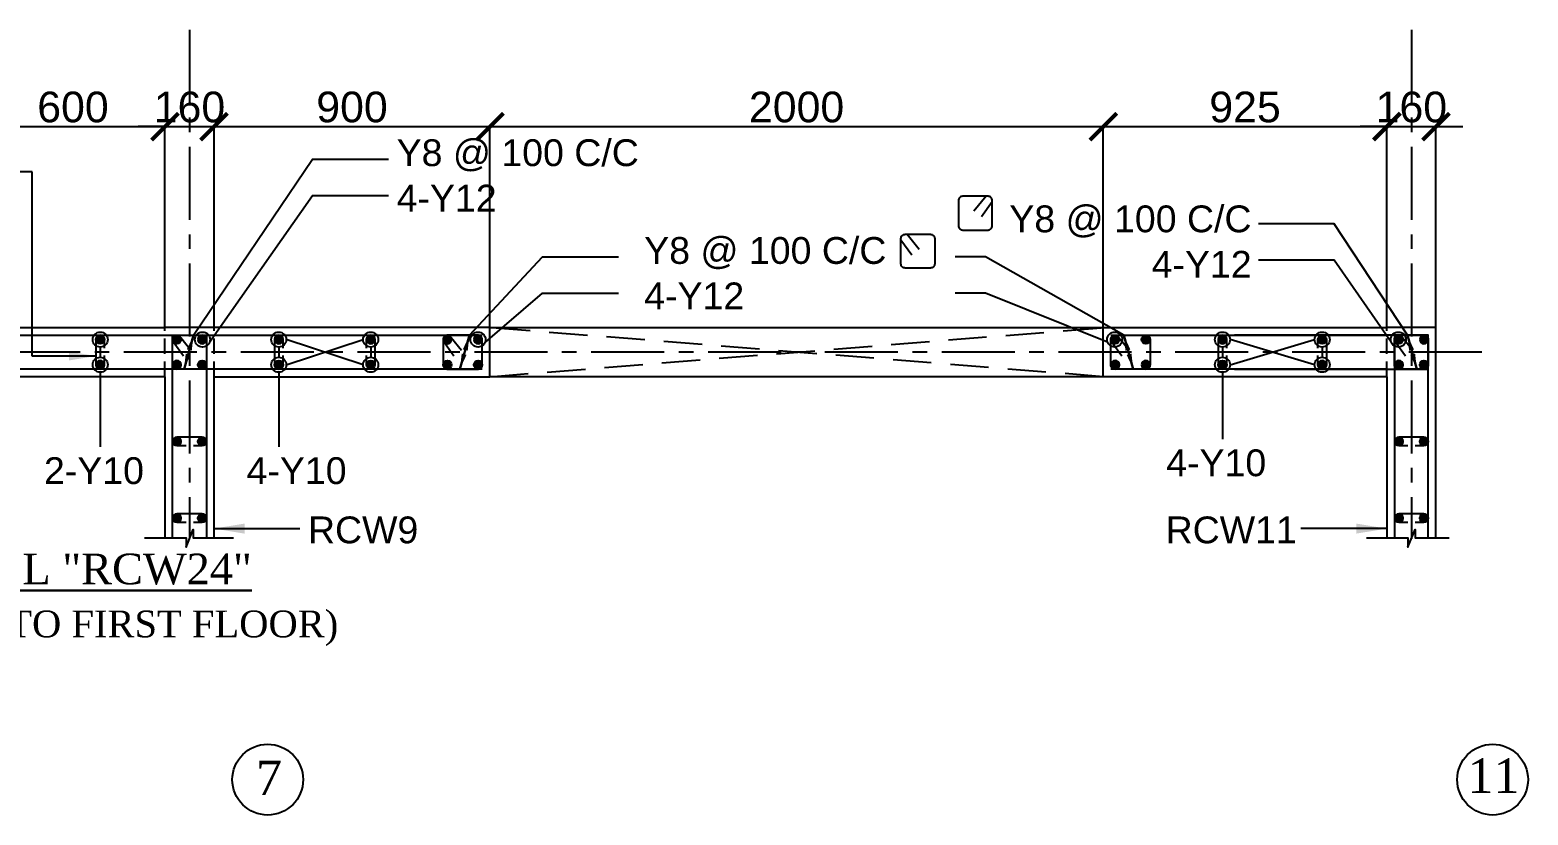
# Model space of a CAD drawing. Header units: inches. Extents: x 200139 to 352388, y -289304 to -188971.
# Drawn here: x 234491 to 254034, y -247523 to -237279 of the extents above; entities that cross this region are included whole.
import ezdxf
from ezdxf.enums import TextEntityAlignment as Align

# ---------------------------------------------------------------- set-up
doc = ezdxf.new("R2010")
doc.units = ezdxf.units.IN
doc.header["$MEASUREMENT"] = 0
doc.linetypes.add('CENTER', pattern=[50.8, 31.75, -6.35, 6.35, -6.35])
doc.linetypes.add('Hidden', pattern=[3, 2, -1])
for name, color, linetype in [('1', 8, 'Continuous'), ('160 WALL OPEING', 1, 'Continuous'), ('5', 2, 'Continuous'), ('ARROW', 5, 'Continuous'), ('DIM', 251, 'Continuous'), ('GIRD CIR', 1, 'Continuous'), ('GIRD TEXT', 4, 'Continuous'), ('GRID', 8, 'CENTER'), ('LINKS', 3, 'Continuous'), ('OPENING', 1, 'Continuous'), ('SHEAR WALL', 6, 'Continuous'), ('STRRIUPS', 6, 'Continuous'), ('Ttxt', 3, 'Continuous')]:
    doc.layers.add(name, color=color, linetype=linetype)
doc.layers.add('Tex', color=3, linetype='Continuous', lineweight=13)
doc.layers.add('text', color=4, linetype='Continuous', lineweight=30)
doc.styles.add('Arial', font='arial.ttf', dxfattribs={"height": 400})
doc.styles.add('T200', font='sanss___.ttf', dxfattribs={"height": 250})
doc.styles.add('T400', font='romantic.ttf')
doc.dimstyles.new('SCALE-25', dxfattribs={"dimtxt": 400, "dimasz": 350, "dimexe": 0, "dimexo": 0, "dimgap": 50, "dimtad": 1, "dimdec": 0, "dimlfac": 0.25, "dimzin": 0, "dimdsep": 46, "dimtxsty": 'Arial', "dimblk": 'ARCHTICK', "dimcen": 0, "dimclrd": 5, "dimclre": 8, "dimclrt": 1, "dimadec": 0, "dimazin": 0, "dimtfac": 1, "dimtdec": 0, "dimtix": 1, "dimtmove": 2, "dimatfit": 3, "dimfxl": 0, "dimtolj": 1, "dimtzin": 0, "dimlwd": -1, "dimarcsym": 0})
doc.dimstyles.new('T200', dxfattribs={"dimtxt": 300, "dimasz": 150, "dimexe": 0, "dimexo": 0, "dimgap": 5, "dimtad": 1, "dimdec": 0, "dimrnd": 5, "dimzin": 0, "dimdsep": 46, "dimtxsty": 'T200', "dimblk": 'ARCHTICK', "dimcen": 300, "dimclrd": 5, "dimclre": 252, "dimclrt": 1, "dimadec": 0, "dimazin": 0, "dimtfac": 50, "dimtdec": 0, "dimtofl": 0, "dimtmove": 2, "dimatfit": 3, "dimfxl": 1, "dimtolj": 1, "dimtzin": 0, "dimarcsym": 2})

# ---------------------------------------------------------------- blocks, each defined once
blk = doc.blocks.new('_ARCHTICK')
at = {"color": 0, "linetype": 'ByBlock', "const_width": 0.15}
blk.add_lwpolyline([(-0.5, -0.5), (0.5, 0.5)], dxfattribs=at)
blk = doc.blocks.new('*D91')
at = {"layer": 'Defpoints', "color": 0}
for p in [(236252, -238541), (233852, -241163, 59), (236252, -241163, 59)]:
    blk.add_point(p, dxfattribs=at)
at = {"layer": 'DIM', "color": 8, "lineweight": -2}
for p, q in [((233852, -241163), (233852, -238541)), ((236252, -241163), (236252, -238541))]:
    blk.add_line(p, q, dxfattribs=at)
at = {"layer": 'DIM', "color": 5}
blk.add_line((233852, -238541), (236252, -238541), dxfattribs=at)
at = {"layer": 'DIM', "color": 5, "xscale": 350, "yscale": 350, "zscale": 350, "rotation": 180}
blk.add_blockref('_ARCHTICK', (233852, -238541), dxfattribs=at)
at = {"layer": 'DIM', "color": 5, "xscale": 350, "yscale": 350, "zscale": 350}
blk.add_blockref('_ARCHTICK', (236252, -238541), dxfattribs=at)
at = {"layer": 'DIM', "color": 1, "insert": (235052, -238287), "char_height": 400, "attachment_point": 5, "style": 'Arial'}
blk.add_mtext('\\A1;600', dxfattribs=at)
blk = doc.blocks.new('ARCHTICK')
at = {"color": 0, "const_width": 0.15}
blk.add_lwpolyline([(-0.5, -0.5), (0.5, 0.5)], dxfattribs=at)
blk = doc.blocks.new('*D92')
at = {"layer": 'Defpoints', "color": 0}
for p in [(236892, -238541), (236252, -241163, 59), (236892, -241163, 59)]:
    blk.add_point(p, dxfattribs=at)
at = {"layer": 'DIM', "color": 5}
for p, q in [((236252, -238541), (235902, -238541)), ((236252, -238541), (236892, -238541)), ((236892, -238541), (237242, -238541))]:
    blk.add_line(p, q, dxfattribs=at)
at = {"layer": 'DIM', "color": 8, "lineweight": -2}
for p, q in [((236252, -241163), (236252, -238541)), ((236892, -241163), (236892, -238541))]:
    blk.add_line(p, q, dxfattribs=at)
at = {"layer": 'DIM', "color": 5, "xscale": 350, "yscale": 350, "zscale": 350}
blk.add_blockref('_ARCHTICK', (236252, -238541), dxfattribs=at)
at = {"layer": 'DIM', "color": 5, "xscale": 350, "yscale": 350, "zscale": 350, "rotation": 180}
blk.add_blockref('_ARCHTICK', (236892, -238541), dxfattribs=at)
at = {"layer": 'DIM', "color": 1, "insert": (236572, -238287), "char_height": 400, "attachment_point": 5, "style": 'Arial'}
blk.add_mtext('\\A1;160', dxfattribs=at)
blk = doc.blocks.new('*D93')
at = {"layer": 'Defpoints', "color": 0}
for p in [(240492, -238541), (236892, -241163, 59), (240492, -241163, 59)]:
    blk.add_point(p, dxfattribs=at)
at = {"layer": 'DIM', "color": 8, "lineweight": -2}
for p, q in [((236892, -241163), (236892, -238541)), ((240492, -241163), (240492, -238541))]:
    blk.add_line(p, q, dxfattribs=at)
at = {"layer": 'DIM', "color": 5}
blk.add_line((236892, -238541), (240492, -238541), dxfattribs=at)
at = {"layer": 'DIM', "color": 5, "xscale": 350, "yscale": 350, "zscale": 350, "rotation": 180}
blk.add_blockref('_ARCHTICK', (236892, -238541), dxfattribs=at)
at = {"layer": 'DIM', "color": 5, "xscale": 350, "yscale": 350, "zscale": 350}
blk.add_blockref('_ARCHTICK', (240492, -238541), dxfattribs=at)
at = {"layer": 'DIM', "color": 1, "insert": (238692, -238287), "char_height": 400, "attachment_point": 5, "style": 'Arial'}
blk.add_mtext('\\A1;900', dxfattribs=at)
blk = doc.blocks.new('*D94')
at = {"layer": 'Defpoints', "color": 0}
for p in [(248492, -238541), (240492, -241163, 59), (248492, -241163, 59)]:
    blk.add_point(p, dxfattribs=at)
at = {"layer": 'DIM', "color": 8, "lineweight": -2}
for p, q in [((240492, -241163), (240492, -238541)), ((248492, -241163), (248492, -238541))]:
    blk.add_line(p, q, dxfattribs=at)
at = {"layer": 'DIM', "color": 5}
blk.add_line((240492, -238541), (248492, -238541), dxfattribs=at)
at = {"layer": 'DIM', "color": 5, "xscale": 350, "yscale": 350, "zscale": 350, "rotation": 180}
blk.add_blockref('_ARCHTICK', (240492, -238541), dxfattribs=at)
at = {"layer": 'DIM', "color": 5, "xscale": 350, "yscale": 350, "zscale": 350}
blk.add_blockref('_ARCHTICK', (248492, -238541), dxfattribs=at)
at = {"layer": 'DIM', "color": 1, "insert": (244492, -238287), "char_height": 400, "attachment_point": 5, "style": 'Arial'}
blk.add_mtext('\\A1;2000', dxfattribs=at)
blk = doc.blocks.new('*D95')
at = {"layer": 'Defpoints', "color": 0}
for p in [(252192, -238541), (248492, -241163, 59), (252192, -241163, 59)]:
    blk.add_point(p, dxfattribs=at)
at = {"layer": 'DIM', "color": 8, "lineweight": -2}
for p, q in [((248492, -241163), (248492, -238541)), ((252192, -241163), (252192, -238541))]:
    blk.add_line(p, q, dxfattribs=at)
at = {"layer": 'DIM', "color": 5}
blk.add_line((248492, -238541), (252192, -238541), dxfattribs=at)
at = {"layer": 'DIM', "color": 5, "xscale": 350, "yscale": 350, "zscale": 350, "rotation": 180}
blk.add_blockref('_ARCHTICK', (248492, -238541), dxfattribs=at)
at = {"layer": 'DIM', "color": 5, "xscale": 350, "yscale": 350, "zscale": 350}
blk.add_blockref('_ARCHTICK', (252192, -238541), dxfattribs=at)
at = {"layer": 'DIM', "color": 1, "insert": (250342, -238287), "char_height": 400, "attachment_point": 5, "style": 'Arial'}
blk.add_mtext('\\A1;925', dxfattribs=at)
blk = doc.blocks.new('*D96')
at = {"layer": 'Defpoints', "color": 0}
for p in [(252832, -238541), (252192, -241163, 59), (252832, -241163, 59)]:
    blk.add_point(p, dxfattribs=at)
at = {"layer": 'DIM', "color": 5}
for p, q in [((252192, -238541), (251842, -238541)), ((252192, -238541), (252832, -238541)), ((252832, -238541), (253182, -238541))]:
    blk.add_line(p, q, dxfattribs=at)
at = {"layer": 'DIM', "color": 8, "lineweight": -2}
for p, q in [((252192, -241163), (252192, -238541)), ((252832, -241163), (252832, -238541))]:
    blk.add_line(p, q, dxfattribs=at)
at = {"layer": 'DIM', "color": 5, "xscale": 350, "yscale": 350, "zscale": 350}
blk.add_blockref('_ARCHTICK', (252192, -238541), dxfattribs=at)
at = {"layer": 'DIM', "color": 5, "xscale": 350, "yscale": 350, "zscale": 350, "rotation": 180}
blk.add_blockref('_ARCHTICK', (252832, -238541), dxfattribs=at)
at = {"layer": 'DIM', "color": 1, "insert": (252512, -238287), "char_height": 400, "attachment_point": 5, "style": 'Arial'}
blk.add_mtext('\\A1;160', dxfattribs=at)
blk = doc.blocks.new('R1')
at = {"layer": '5'}
h = blk.add_hatch(color=256, dxfattribs=at)
edge = h.paths.add_edge_path()
edge.add_arc((0, 0), 69.6, 0, 360)
at = {"layer": '5', "color": 6}
blk.add_circle((0, 0), 69.6, dxfattribs=at)
blk = doc.blocks.new('A$C5C0C2414')
at = {"layer": 'STRRIUPS', "ltscale": 0.2}
for p, q in [((0, 0), (158, -194)), ((-81, -72), (61, -268))]:
    blk.add_line(p, q, dxfattribs=at)
blk.add_lwpolyline([(304, -440), (-26, -440, -0.414214), (-81, -385), (-81, -55, -0.414214), (-26, 0), (304, 0, -0.414214), (359, -55), (359, -385, -0.414214)], format="xyb", close=True, dxfattribs=at)

msp = doc.modelspace()

# ---------------------------------------------------------------- linework, layer by layer
at = {"layer": '1', "linetype": 'Hidden', "ltscale": 100}
for p, q in [((236252, -241803.1, 59), (236252, -241163.1, 59)), ((236892, -241803.1, 59), (236892, -241163.1, 59)), ((252192, -241803.1, 59), (252192, -241163.1))]:
    msp.add_line(p, q, dxfattribs=at)
at = {"layer": '1', "elevation": 118}
for points in [[(235984.9, -243904.1), (236527.4, -243904.1), (236527.4, -244028.5), (236621, -243798.5), (236621, -243904.1), (237146.7, -243904.1)], [(251924.9, -243904.1), (252467.4, -243904.1), (252467.4, -244028.5), (252561, -243798.5), (252561, -243904.1), (253006.7, -243904.1)]]:
    msp.add_lwpolyline(points, dxfattribs=at)
at = {"layer": '160 WALL OPEING', "linetype": 'Hidden', "ltscale": 250}
for p, q in [((240492, -241803.1, 59), (248492, -241163.1)), ((248492, -241803.1, 59), (240492, -241163.1))]:
    msp.add_line(p, q, dxfattribs=at)
at = {"layer": '5', "elevation": 59}
for points in [[(233952, -241263.1), (240392, -241263.1)], [(236352, -243904.1), (236352, -241263.1), (236792, -241263.1), (236792, -243904.1)], [(248592, -241263.1), (252192, -241263.1)], [(250205.4, -241703.1), (252732, -241703.1), (252732, -241263.1), (250205.4, -241263.1)], [(252292, -241263.1), (252292, -243904.1)], [(240392, -241703.1), (233952, -241703.1)], [(252192, -241703.1), (248592, -241703.1)], [(252732, -243904.1), (252732, -241703.1)]]:
    msp.add_lwpolyline(points, dxfattribs=at)
at = {"layer": 'ARROW', "linetype": 'Continuous'}
msp.add_line((234518.5, -239130.2), (233507.7, -239130.2), dxfattribs=at)
at = {"layer": 'ARROW'}
for p, q in [((237834.8, -241647.4, 59), (238837.8, -241319.4, 59)), ((238837.8, -241647.4, 59), (237834.8, -241319.4, 59)), ((250146.2, -241647.4), (251249.2, -241319.4, 59)), ((251249.2, -241647.4, 59), (250146.2, -241319.4)), ((235407.7, -241417.9, 59), (235407.7, -241548.9, 59)), ((237736.3, -241417.9, 59), (237736.3, -241548.9, 59)), ((238936.3, -241417.9, 59), (238936.3, -241548.9, 59)), ((250047.7, -241417.9), (250047.7, -241548.9)), ((251347.7, -241417.9, 59), (251347.7, -241548.9, 59)), ((235407.7, -241745.9, 59), (235407.7, -242719.6, 59)), ((237736.3, -241745.9, 59), (237736.3, -242719.6, 59)), ((250047.7, -241745.9), (250047.7, -242617.2))]:
    msp.add_line(p, q, dxfattribs=at)
for points, elevation in [([(236624.2, -241263.1), (238177.2, -238963.5), (239167.4, -238963.5)], 59), ([(236834.4, -241353), (238177.2, -239439.8), (239167.4, -239439.8)], 59), ([(252459.8, -241263.1), (251506.3, -239807.5), (250516.1, -239807.5)], 59), ([(240224.2, -241263.1), (241177.7, -240239), (242167.9, -240239)], 59), ([(248759.8, -241263.1), (246954.3, -240239), (246558.6, -240239)], 0), ([(252249.6, -241353), (251506.3, -240283.9), (250516.1, -240283.9)], 59), ([(240434.4, -241353), (241177.7, -240715.3), (242167.9, -240715.3)], 59), ([(248549.6, -241353), (246954.3, -240715.3), (246558.6, -240715.3)], 0)]:
    msp.add_lwpolyline(points, dxfattribs=dict(at, elevation=elevation))
for centre in [(235407.7, -241319.4, 59), (236742, -241318.8, 59), (237736.3, -241319.4, 59), (238936.3, -241319.4, 59), (240336.3, -241319.4, 59), (248642, -241318.8, 0), (250047.7, -241319.4), (251347.7, -241319.4, 59), (252342, -241318.8, 59), (235407.7, -241647.4, 59), (237736.3, -241647.4, 59), (238936.3, -241647.4, 59), (250047.7, -241647.4), (251347.7, -241647.4, 59)]:
    msp.add_circle(centre, 98.5, dxfattribs=at)
at = {"layer": 'GIRD CIR'}
for centre in [(237592.3, -247061.1, 59), (253572.3, -247061.1, 59)]:
    msp.add_circle(centre, 461.7, dxfattribs=at)
at = {"layer": 'GRID', "ltscale": 30}
for p, q in [((236572, -237279.4, 59), (236572, -243904.1, 59)), ((252512, -237279.4, 59), (252512, -243919, 59)), ((253433.1, -241483.1, 59), (203057, -241483.1, 59))]:
    msp.add_line(p, q, dxfattribs=at)
at = {"layer": 'LINKS', "elevation": 59}
for points in [[(235461.9, -241431.4), (235461.9, -241318.8, 1), (235350.5, -241318.8), (235350.5, -241647.4, 1), (235461.9, -241647.4), (235461.9, -241527.9)], [(237792, -241431.4), (237792, -241318.8, 1), (237680.6, -241318.8), (237680.6, -241647.4, 1), (237792, -241647.4), (237792, -241527.9)], [(238880.6, -241431.4), (238880.6, -241318.8, -1), (238992, -241318.8), (238992, -241647.4, -1), (238880.6, -241647.4), (238880.6, -241527.9)], [(251292, -241431.4), (251292, -241318.8, -1), (251403.4, -241318.8), (251403.4, -241647.4, -1), (251292, -241647.4), (251292, -241527.9)], [(236623.7, -242703.1), (236736.3, -242703.1, 1), (236736.3, -242591.7), (236407.7, -242591.7, 1), (236407.7, -242703.1), (236527.2, -242703.1)], [(252563.7, -242703.1), (252676.3, -242703.1, 1), (252676.3, -242591.7), (252347.7, -242591.7, 1), (252347.7, -242703.1), (252467.2, -242703.1)], [(236623.7, -243703.1), (236736.3, -243703.1, 1), (236736.3, -243591.7), (236407.7, -243591.7, 1), (236407.7, -243703.1), (236527.2, -243703.1)], [(252563.7, -243703.1), (252676.3, -243703.1, 1), (252676.3, -243591.7), (252347.7, -243591.7, 1), (252347.7, -243703.1), (252467.2, -243703.1)]]:
    msp.add_lwpolyline(points, format="xyb", dxfattribs=at)
at = {"layer": 'LINKS'}
msp.add_lwpolyline([(250103.4, -241431.4), (250103.4, -241318.8, 1), (249992, -241318.8), (249992, -241647.4, 1), (250103.4, -241647.4), (250103.4, -241527.9)], format="xyb", dxfattribs=at)
at = {"layer": 'OPENING', "color": 1, "elevation": 59}
for points in [[(240492, -241163.1), (248492, -241163.1)], [(248492, -241803.1), (240492, -241803.1)]]:
    msp.add_lwpolyline(points, dxfattribs=at)
at = {"layer": 'SHEAR WALL', "color": 4}
for p, q in [((240492, -241803.1, 59), (240492, -241163.1)), ((248492, -241803.1, 59), (248492, -241163.1, 59))]:
    msp.add_line(p, q, dxfattribs=at)
at = {"layer": 'SHEAR WALL', "color": 4, "elevation": 59}
for points in [[(236252, -241803.1), (233852, -241803.1), (233852, -241163.1), (236252, -241163.1)], [(236892, -241163.1), (236252, -241163.1)], [(240492, -241163.1), (236892, -241163.1)], [(248492, -241163.1), (248492, -241163.1), (252192, -241163.1)], [(252832, -243904.1), (252832, -241163.1), (252192, -241163.1)], [(236252, -241803.1), (236252, -243904.1)], [(236892, -241803.1), (240492, -241803.1)], [(236892, -243904.1), (236892, -241803.1)], [(252192, -241803.1), (248492, -241803.1)], [(252192, -241803.1), (252192, -243904.1)]]:
    msp.add_lwpolyline(points, dxfattribs=at)
at = {"layer": 'STRRIUPS', "ltscale": 0.2}
for p, q in [((236457.9, -241294, 59), (236591, -241456.8, 59)), ((239986.5, -241294, 59), (240119.6, -241456.8, 59)), ((248697.9, -241294), (248831, -241456.8)), ((252397.9, -241294, 59), (252531, -241456.8, 59)), ((236369, -241358.6, 59), (236493.7, -241531.5, 59)), ((239897.6, -241358.6, 59), (240022.3, -241531.5, 59)), ((248609, -241358.6), (248733.7, -241531.5)), ((252309, -241358.6, 59), (252433.7, -241531.5, 59))]:
    msp.add_line(p, q, dxfattribs=at)
at = {"layer": 'STRRIUPS', "ltscale": 0.2, "elevation": 59}
for points in [[(236737, -241703.1), (236407, -241703.1, -0.4142136), (236352, -241648.1), (236352, -241318.1, -0.4142136), (236407, -241263.1), (236737, -241263.1, -0.4142136), (236792, -241318.1), (236792, -241648.1, -0.4142136)], [(239935.6, -241703.1), (240337, -241703.1, 0.4142136), (240392, -241648.1), (240392, -241318.1, 0.4142136), (240337, -241263.1), (239935.6, -241263.1, 0.4142136), (239880.6, -241318.1), (239880.6, -241648.1, 0.4142136)], [(252677, -241703.1), (252347, -241703.1, -0.4142136), (252292, -241648.1), (252292, -241318.1, -0.4142136), (252347, -241263.1), (252677, -241263.1, -0.4142136), (252732, -241318.1), (252732, -241648.1, -0.4142136)]]:
    msp.add_lwpolyline(points, format="xyb", close=True, dxfattribs=at)
at = {"layer": 'STRRIUPS', "ltscale": 0.2}
msp.add_lwpolyline([(249048.4, -241703.1), (248647, -241703.1, -0.4142136), (248592, -241648.1), (248592, -241318.1, -0.4142136), (248647, -241263.1), (249048.4, -241263.1, -0.4142136), (249103.4, -241318.1), (249103.4, -241648.1, -0.4142136)], format="xyb", close=True, dxfattribs=at)

# ---------------------------------------------------------------- block references
at = {"layer": '5', "yscale": 0.8000000000465661, "zscale": 0.8000000000465661}
for p, xscale, rotation in [((235407.7, -241318.8, 59), 0.8000000000465661, 90.00000000000001), ((236407.7, -241318.8, 59), 0.8000000000465661, 90.00000000000001), ((236736.3, -241318.8, 59), -0.8000000000465661, 270), ((237736.3, -241318.8, 59), -0.8000000000465661, 270), ((238936.3, -241318.8, 59), -0.8000000000465661, 270), ((239936.3, -241318.8, 59), -0.8000000000465661, 270), ((240336.3, -241318.8, 59), -0.8000000000465661, 270), ((248647.7, -241318.8), 0.8000000000465661, 90.00000000000001), ((249047.7, -241318.8), 0.8000000000465661, 90.00000000000001), ((250047.7, -241318.8), -0.8000000000465661, 270), ((251347.7, -241318.8, 59), 0.8000000000465661, 90.00000000000001), ((252347.7, -241318.8, 59), 0.8000000000465661, 90.00000000000001), ((252676.3, -241318.8, 59), -0.8000000000465661, 270), ((235407.7, -241647.4, 59), -0.8000000000465661, 90), ((236407.7, -241647.4, 59), -0.8000000000465661, 90), ((236736.3, -241647.4, 59), 0.8000000000465661, 270), ((237736.3, -241647.4, 59), 0.8000000000465661, 270), ((238936.3, -241647.4, 59), 0.8000000000465661, 270), ((239936.3, -241647.4, 59), 0.8000000000465661, 270), ((240336.3, -241647.4, 59), 0.8000000000465661, 270), ((248647.7, -241647.4), -0.8000000000465661, 90), ((249047.7, -241647.4), -0.8000000000465661, 90), ((250047.7, -241647.4), 0.8000000000465661, 270), ((251347.7, -241647.4, 59), -0.8000000000465661, 90), ((252347.7, -241647.4, 59), -0.8000000000465661, 90), ((252676.3, -241647.4, 59), 0.8000000000465661, 270), ((236407.7, -242647.4, 59), -0.8000000000465661, 90), ((236736.3, -242647.4, 59), 0.8000000000465661, 270), ((252347.7, -242647.4, 59), -0.8000000000465661, 90), ((252676.3, -242647.4, 59), 0.8000000000465661, 270), ((236407.7, -243647.4, 59), -0.8000000000465661, 90), ((236736.3, -243647.4, 59), 0.8000000000465661, 270), ((252347.7, -243647.4, 59), -0.8000000000465661, 90), ((252676.3, -243647.4, 59), 0.8000000000465661, 270)]:
    msp.add_blockref('R1', p, dxfattribs=dict(at, xscale=xscale, rotation=rotation))
at = {"layer": 'STRRIUPS', "xscale": -1}
msp.add_blockref('A$C5C0C2414', (246963.2, -239449.6, -59), dxfattribs=at)
at = {"layer": 'STRRIUPS'}
msp.add_blockref('A$C5C0C2414', (245934.4, -239945.8), dxfattribs=at)

# ---------------------------------------------------------------- texts
at = {"layer": 'GIRD TEXT', "ltscale": 7, "style": 'T400'}
for s, p in [('7', (237439.1, -247261.8)), ('11', (253244.1, -247233.8))]:
    msp.add_text(s, height=450, dxfattribs=at).set_placement(p)
at = {"layer": 'Tex', "style": 'Arial'}
for s, p in [('RCW9', (238117.6, -243977.5)), ('RCW11', (249306.2, -243977.5))]:
    msp.add_text(s, height=350, dxfattribs=at).set_placement(p)
at = {"layer": 'text', "color": 4, "style": 'T400'}
msp.add_text('%%UPLAN OF R.C WALL "RCW24"', height=400, dxfattribs=at).set_placement((233321.3, -244631.7), align=Align.BOTTOM_CENTER)
at = {"layer": 'text', "color": 6, "style": 'T400'}
msp.add_text('(FROM GROUND FLOOR TO FIRST FLOOR)', height=350, dxfattribs=at).set_placement((233321.3, -245309.3), align=Align.BOTTOM_CENTER)
at = {"layer": 'Ttxt', "color": 4, "style": 'Arial'}
for s, p in [('Y8 @ 100 C/C', (239274.5, -239056)), ('4-Y12', (239274.5, -239648.9)), ('Y8 @ 100 C/C', (247267.1, -239919.1)), ('Y8 @ 100 C/C', (242504, -240331.5)), ('4-Y12', (249123.8, -240512)), ('4-Y12', (242504, -240924.4)), ('2-Y10', (234673.8, -243204.3)), ('4-Y10', (237316.6, -243204.3)), ('4-Y10', (249313.8, -243101.9))]:
    msp.add_text(s, height=350, dxfattribs=at).set_placement(p)

# ---------------------------------------------------------------- dimensions: what is measured, and where the dimension line sits
at = {"layer": 'DIM', "color": 1}
for base, p1, p2, picture, middle in [((236252, -238541.4), (233852, -241163.1, 59), (236252, -241163.1, 59), '*D91', (235052, -238287.2)), ((236892, -238541.4), (236252, -241163.1, 59), (236892, -241163.1, 59), '*D92', (236572, -238287.2)), ((240492, -238541.4), (236892, -241163.1, 59), (240492, -241163.1, 59), '*D93', (238692, -238287.2)), ((248492, -238541.4), (240492, -241163.1, 59), (248492, -241163.1, 59), '*D94', (244492, -238287.2)), ((252192, -238541.4), (248492, -241163.1, 59), (252192, -241163.1, 59), '*D95', (250342, -238287.2)), ((252832, -238541.4), (252192, -241163.1, 59), (252832, -241163.1, 59), '*D96', (252512, -238287.2))]:
    dim = msp.add_linear_dim(base=base, p1=p1, p2=p2, dimstyle='SCALE-25', override={"dimldrblk": 'ARCHTICK'}, dxfattribs=at)
    dim.commit()
    dim.dimension.update_dxf_attribs({"geometry": picture, "text_midpoint": middle})

# ---------------------------------------------------------------- leaders
at = {"layer": 'ARROW'}
for points, override in [([(235350.5, -241533.9), (234518.5, -241533.9), (234518.5, -239130.2)], {"dimasz": 350, "dimtad": 0}), ([(236500.6, -241703.1, 59), (236624.2, -241263.1, 59)], {"dimasz": 200, "dimtad": 0}), ([(236624.2, -241263.1, 59), (236500.6, -241703.1, 59)], {"dimasz": 200, "dimtad": 0}), ([(240100.6, -241703.1, 59), (240224.2, -241263.1, 59)], {"dimasz": 200, "dimtad": 0}), ([(240224.2, -241263.1, 59), (240100.6, -241703.1, 59)], {"dimasz": 200, "dimtad": 0}), ([(248883.4, -241703.1), (248759.8, -241263.1)], {"dimasz": 200, "dimtad": 0}), ([(248759.8, -241263.1), (248883.4, -241703.1)], {"dimasz": 200, "dimtad": 0}), ([(252583.4, -241703.1, 59), (252459.8, -241263.1, 59)], {"dimasz": 200, "dimtad": 0}), ([(252459.8, -241263.1, 59), (252583.4, -241703.1, 59)], {"dimasz": 200, "dimtad": 0})]:
    msp.add_leader(points, dimstyle='T200', override=override, dxfattribs=at)
at = {"layer": 'ARROW', "linetype": 'Continuous'}
for points in [[(236892, -243785.5, -118.6), (238011.9, -243785.5, -118.6)], [(252192, -243785.5, 59), (251072.1, -243785.5, 59)]]:
    msp.add_leader(points, dimstyle='SCALE-25', override={"dimasz": 400}, dxfattribs=at)

doc.saveas('drawing.dxf')
